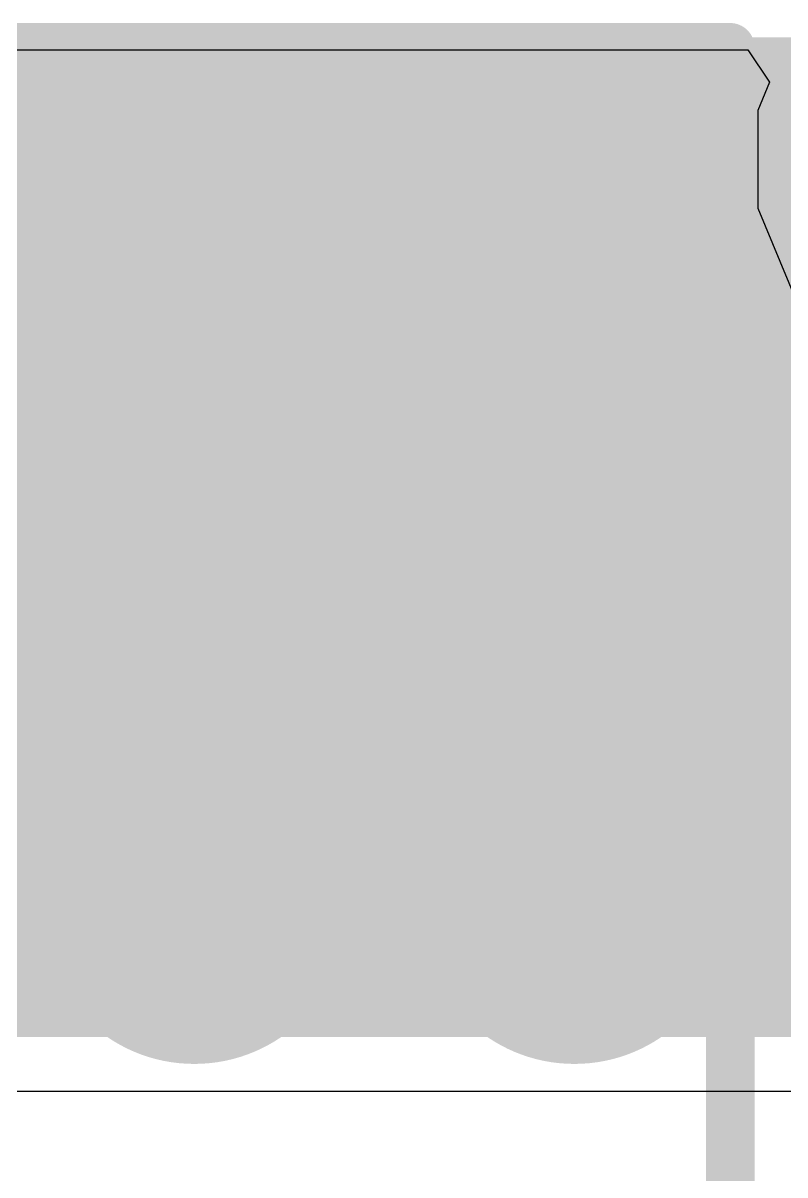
# Model space of a CAD drawing. Header units: inches. Extents: x -4 to 5258, y -4 to 5281.
# Drawn here: x 72.487 to 74.473, y 24.341 to 27.341 of the extents above; entities that cross this region are included whole.
import ezdxf

# ---------------------------------------------------------------- set-up
doc = ezdxf.new("R2010")
doc.units = ezdxf.units.IN
for name, color, linetype in [('Bottom Layer', 5, 'Continuous'), ('Bottom Solder', 6, 'Continuous'), ('Drill Drawing', 1, 'Continuous'), ('Layer 1', 16, 'Continuous'), ('Layer 2', 76, 'Continuous'), ('Top Layer', 1, 'Continuous'), ('Top Overlay', 2, 'Continuous'), ('Top Paste', 8, 'Continuous'), ('Top Solder', 216, 'Continuous'), ('Via Holes', 16, 'Continuous')]:
    doc.layers.add(name, color=color, linetype=linetype)

# ---------------------------------------------------------------- blocks, each defined once
blk = doc.blocks.new('RES_2010_67')
at = {"layer": 'Top Layer'}
blk.add_hatch(color=1, dxfattribs=at).paths.add_polyline_path([(-2.8, 1.4), (-1.9, 1.4), (-1.9, -1.4), (-2.8, -1.4)])
at = {"layer": 'Top Paste'}
blk.add_hatch(color=8, dxfattribs=at).paths.add_polyline_path([(-2.8, 1.4), (-1.9, 1.4), (-1.9, -1.4), (-2.8, -1.4)])
at = {"layer": 'Top Solder'}
blk.add_hatch(color=216, dxfattribs=at).paths.add_polyline_path([(-2.9016, 1.5016), (-1.7984, 1.5016), (-1.7984, -1.5016), (-2.9016, -1.5016)])
at = {"layer": 'Top Overlay'}
for points in [[(-2.921, -1.524, 0.127, 0.127, 0), (-2.921, 1.524, 0.127, 0.127, 0)], [(2.921, 1.524, 0.127, 0.127, 0), (-2.921, 1.524, 0.127, 0.127, 0)]]:
    blk.add_lwpolyline(points, format="xyseb", dxfattribs=at)
blk.add_lwpolyline([(-2.9527, 1.524, 0.0635, 0.0635, 1), (-2.8893, 1.524, 0.0635, 0.0635, 1)], format="xyseb", close=True, dxfattribs=at)
blk.add_lwpolyline([(-2.9527, 1.524, 0.0635, 0.0635, 1), (-2.8893, 1.524, 0.0635, 0.0635, 1)], format="xyseb", close=True, dxfattribs=at)

msp = doc.modelspace()

# ---------------------------------------------------------------- hatches: boundary and pattern name
at = {"layer": 'Bottom Layer'}
h = msp.add_hatch(color=5, dxfattribs=at)
edge = h.paths.add_edge_path()
edge.add_arc((72.9337, 25.8953), 0.3, 0, 360)
h = msp.add_hatch(color=5, dxfattribs=at)
edge = h.paths.add_edge_path()
edge.add_arc((73.9243, 25.8953), 0.3, 0, 360)
h = msp.add_hatch(color=5, dxfattribs=at)
edge = h.paths.add_edge_path()
edge.add_arc((72.9337, 25.0317), 0.3, 0, 360)
h = msp.add_hatch(color=5, dxfattribs=at)
edge = h.paths.add_edge_path()
edge.add_arc((73.9243, 25.0317), 0.3, 0, 360)
at = {"layer": 'Bottom Solder'}
h = msp.add_hatch(color=6, dxfattribs=at)
edge = h.paths.add_edge_path()
edge.add_arc((72.9337, 25.8953), 0.4016, 0, 360)
h = msp.add_hatch(color=6, dxfattribs=at)
edge = h.paths.add_edge_path()
edge.add_arc((73.9243, 25.8953), 0.4016, 0, 360)
h = msp.add_hatch(color=6, dxfattribs=at)
edge = h.paths.add_edge_path()
edge.add_arc((72.9337, 25.0317), 0.4016, 0, 360)
h = msp.add_hatch(color=6, dxfattribs=at)
edge = h.paths.add_edge_path()
edge.add_arc((73.9243, 25.0317), 0.4016, 0, 360)
at = {"layer": 'Layer 1'}
h = msp.add_hatch(color=16, dxfattribs=at)
edge = h.paths.add_edge_path()
edge.add_arc((72.9337, 25.8953), 0.3, 0, 360)
h = msp.add_hatch(color=16, dxfattribs=at)
edge = h.paths.add_edge_path()
edge.add_arc((73.9243, 25.8953), 0.3, 0, 360)
h = msp.add_hatch(color=16, dxfattribs=at)
edge = h.paths.add_edge_path()
edge.add_arc((72.9337, 25.0317), 0.3, 0, 360)
h = msp.add_hatch(color=16, dxfattribs=at)
edge = h.paths.add_edge_path()
edge.add_arc((73.9243, 25.0317), 0.3, 0, 360)
at = {"layer": 'Layer 2'}
h = msp.add_hatch(color=76, dxfattribs=at)
edge = h.paths.add_edge_path()
edge.add_arc((72.9337, 25.8953), 0.3, 0, 360)
h = msp.add_hatch(color=76, dxfattribs=at)
edge = h.paths.add_edge_path()
edge.add_arc((73.9243, 25.8953), 0.3, 0, 360)
h = msp.add_hatch(color=76, dxfattribs=at)
edge = h.paths.add_edge_path()
edge.add_arc((72.9337, 25.0317), 0.3, 0, 360)
h = msp.add_hatch(color=76, dxfattribs=at)
edge = h.paths.add_edge_path()
edge.add_arc((73.9243, 25.0317), 0.3, 0, 360)
at = {"layer": 'Top Layer'}
msp.add_hatch(color=1, dxfattribs=at).paths.add_polyline_path([(75.4327, 27.3033), (70.1927, 27.3033), (70.1927, 24.7002), (75.4327, 24.7002)])
h = msp.add_hatch(color=1, dxfattribs=at)
edge = h.paths.add_edge_path()
edge.add_arc((72.9337, 25.8953), 0.3, 0, 360)
h = msp.add_hatch(color=1, dxfattribs=at)
edge = h.paths.add_edge_path()
edge.add_arc((73.9243, 25.8953), 0.3, 0, 360)
h = msp.add_hatch(color=1, dxfattribs=at)
edge = h.paths.add_edge_path()
edge.add_arc((72.9337, 25.0317), 0.3, 0, 360)
h = msp.add_hatch(color=1, dxfattribs=at)
edge = h.paths.add_edge_path()
edge.add_arc((73.9243, 25.0317), 0.3, 0, 360)
at = {"layer": 'Top Solder'}
h = msp.add_hatch(color=216, dxfattribs=at)
edge = h.paths.add_edge_path()
edge.add_arc((72.9337, 25.8953), 0.4016, 0, 360)
h = msp.add_hatch(color=216, dxfattribs=at)
edge = h.paths.add_edge_path()
edge.add_arc((73.9243, 25.8953), 0.4016, 0, 360)
h = msp.add_hatch(color=216, dxfattribs=at)
edge = h.paths.add_edge_path()
edge.add_arc((72.9337, 25.0317), 0.4016, 0, 360)
h = msp.add_hatch(color=216, dxfattribs=at)
edge = h.paths.add_edge_path()
edge.add_arc((73.9243, 25.0317), 0.4016, 0, 360)
at = {"layer": 'Via Holes'}
h = msp.add_hatch(color=7, dxfattribs=at)
edge = h.paths.add_edge_path()
edge.add_arc((72.9337, 25.8953), 0.15, 0, 360)
h = msp.add_hatch(color=7, dxfattribs=at)
edge = h.paths.add_edge_path()
edge.add_arc((73.9243, 25.8953), 0.15, 0, 360)
h = msp.add_hatch(color=7, dxfattribs=at)
edge = h.paths.add_edge_path()
edge.add_arc((72.9337, 25.0317), 0.15, 0, 360)
h = msp.add_hatch(color=7, dxfattribs=at)
edge = h.paths.add_edge_path()
edge.add_arc((73.9243, 25.0317), 0.15, 0, 360)

# ---------------------------------------------------------------- linework, layer by layer
at = {"layer": 'Drill Drawing'}
for points in [[(72.8067, 26.0223, 0.0508, 0.0508, 0), (72.8067, 26.1493, 0.0508, 0.0508, 0)], [(72.8067, 26.1493, 0.0508, 0.0508, 0), (73.0607, 26.1493, 0.0508, 0.0508, 0)], [(73.0607, 26.0223, 0.0508, 0.0508, 0), (73.0607, 26.1493, 0.0508, 0.0508, 0)], [(73.7973, 26.0223, 0.0508, 0.0508, 0), (73.7973, 26.1493, 0.0508, 0.0508, 0)], [(73.7973, 26.1493, 0.0508, 0.0508, 0), (74.0513, 26.1493, 0.0508, 0.0508, 0)], [(74.0513, 26.0223, 0.0508, 0.0508, 0), (74.0513, 26.1493, 0.0508, 0.0508, 0)], [(72.8575, 25.9715, 0.0508, 0.0508, 0), (72.8575, 26.0477, 0.0508, 0.0508, 0)], [(72.8575, 26.0477, 0.0508, 0.0508, 0), (73.0099, 26.0477, 0.0508, 0.0508, 0)], [(73.0099, 25.9715, 0.0508, 0.0508, 0), (73.0099, 26.0477, 0.0508, 0.0508, 0)], [(73.8481, 25.9715, 0.0508, 0.0508, 0), (73.8481, 26.0477, 0.0508, 0.0508, 0)], [(73.8481, 26.0477, 0.0508, 0.0508, 0), (74.0005, 26.0477, 0.0508, 0.0508, 0)], [(74.0005, 25.9715, 0.0508, 0.0508, 0), (74.0005, 26.0477, 0.0508, 0.0508, 0)], [(72.6797, 25.7683, 0.0508, 0.0508, 0), (72.6797, 26.0223, 0.0508, 0.0508, 0)], [(72.6797, 26.0223, 0.0508, 0.0508, 0), (72.8067, 26.0223, 0.0508, 0.0508, 0)], [(73.0607, 26.0223, 0.0508, 0.0508, 0), (73.1877, 26.0223, 0.0508, 0.0508, 0)], [(73.1877, 25.7683, 0.0508, 0.0508, 0), (73.1877, 26.0223, 0.0508, 0.0508, 0)], [(73.6703, 25.7683, 0.0508, 0.0508, 0), (73.6703, 26.0223, 0.0508, 0.0508, 0)], [(73.6703, 26.0223, 0.0508, 0.0508, 0), (73.7973, 26.0223, 0.0508, 0.0508, 0)], [(74.0513, 26.0223, 0.0508, 0.0508, 0), (74.1783, 26.0223, 0.0508, 0.0508, 0)], [(74.1783, 25.7683, 0.0508, 0.0508, 0), (74.1783, 26.0223, 0.0508, 0.0508, 0)], [(72.7813, 25.8191, 0.0508, 0.0508, 0), (72.7813, 25.9715, 0.0508, 0.0508, 0)], [(72.7813, 25.9715, 0.0508, 0.0508, 0), (72.8575, 25.9715, 0.0508, 0.0508, 0)], [(73.0099, 25.9715, 0.0508, 0.0508, 0), (73.0861, 25.9715, 0.0508, 0.0508, 0)], [(73.0861, 25.8191, 0.0508, 0.0508, 0), (73.0861, 25.9715, 0.0508, 0.0508, 0)], [(73.7719, 25.8191, 0.0508, 0.0508, 0), (73.7719, 25.9715, 0.0508, 0.0508, 0)], [(73.7719, 25.9715, 0.0508, 0.0508, 0), (73.8481, 25.9715, 0.0508, 0.0508, 0)], [(74.0005, 25.9715, 0.0508, 0.0508, 0), (74.0767, 25.9715, 0.0508, 0.0508, 0)], [(74.0767, 25.8191, 0.0508, 0.0508, 0), (74.0767, 25.9715, 0.0508, 0.0508, 0)], [(72.7813, 25.8191, 0.0508, 0.0508, 0), (72.8575, 25.8191, 0.0508, 0.0508, 0)], [(72.8575, 25.7429, 0.0508, 0.0508, 0), (72.8575, 25.8191, 0.0508, 0.0508, 0)], [(73.0099, 25.8191, 0.0508, 0.0508, 0), (73.0861, 25.8191, 0.0508, 0.0508, 0)], [(73.0099, 25.7429, 0.0508, 0.0508, 0), (73.0099, 25.8191, 0.0508, 0.0508, 0)], [(73.7719, 25.8191, 0.0508, 0.0508, 0), (73.8481, 25.8191, 0.0508, 0.0508, 0)], [(73.8481, 25.7429, 0.0508, 0.0508, 0), (73.8481, 25.8191, 0.0508, 0.0508, 0)], [(74.0005, 25.8191, 0.0508, 0.0508, 0), (74.0767, 25.8191, 0.0508, 0.0508, 0)], [(74.0005, 25.7429, 0.0508, 0.0508, 0), (74.0005, 25.8191, 0.0508, 0.0508, 0)], [(72.6797, 25.7683, 0.0508, 0.0508, 0), (72.8067, 25.7683, 0.0508, 0.0508, 0)], [(72.8067, 25.6413, 0.0508, 0.0508, 0), (72.8067, 25.7683, 0.0508, 0.0508, 0)], [(73.0607, 25.7683, 0.0508, 0.0508, 0), (73.1877, 25.7683, 0.0508, 0.0508, 0)], [(73.0607, 25.6413, 0.0508, 0.0508, 0), (73.0607, 25.7683, 0.0508, 0.0508, 0)], [(73.6703, 25.7683, 0.0508, 0.0508, 0), (73.7973, 25.7683, 0.0508, 0.0508, 0)], [(73.7973, 25.6413, 0.0508, 0.0508, 0), (73.7973, 25.7683, 0.0508, 0.0508, 0)], [(74.0513, 25.7683, 0.0508, 0.0508, 0), (74.1783, 25.7683, 0.0508, 0.0508, 0)], [(74.0513, 25.6413, 0.0508, 0.0508, 0), (74.0513, 25.7683, 0.0508, 0.0508, 0)], [(72.8575, 25.7429, 0.0508, 0.0508, 0), (73.0099, 25.7429, 0.0508, 0.0508, 0)], [(73.8481, 25.7429, 0.0508, 0.0508, 0), (74.0005, 25.7429, 0.0508, 0.0508, 0)], [(72.8067, 25.6413, 0.0508, 0.0508, 0), (73.0607, 25.6413, 0.0508, 0.0508, 0)], [(73.7973, 25.6413, 0.0508, 0.0508, 0), (74.0513, 25.6413, 0.0508, 0.0508, 0)], [(72.8067, 25.1587, 0.0508, 0.0508, 0), (72.8067, 25.2857, 0.0508, 0.0508, 0)], [(72.8067, 25.2857, 0.0508, 0.0508, 0), (73.0607, 25.2857, 0.0508, 0.0508, 0)], [(73.0607, 25.1587, 0.0508, 0.0508, 0), (73.0607, 25.2857, 0.0508, 0.0508, 0)], [(73.7973, 25.1587, 0.0508, 0.0508, 0), (73.7973, 25.2857, 0.0508, 0.0508, 0)], [(73.7973, 25.2857, 0.0508, 0.0508, 0), (74.0513, 25.2857, 0.0508, 0.0508, 0)], [(74.0513, 25.1587, 0.0508, 0.0508, 0), (74.0513, 25.2857, 0.0508, 0.0508, 0)], [(72.8575, 25.1079, 0.0508, 0.0508, 0), (72.8575, 25.1841, 0.0508, 0.0508, 0)], [(72.8575, 25.1841, 0.0508, 0.0508, 0), (73.0099, 25.1841, 0.0508, 0.0508, 0)], [(73.0099, 25.1079, 0.0508, 0.0508, 0), (73.0099, 25.1841, 0.0508, 0.0508, 0)], [(73.8481, 25.1079, 0.0508, 0.0508, 0), (73.8481, 25.1841, 0.0508, 0.0508, 0)], [(73.8481, 25.1841, 0.0508, 0.0508, 0), (74.0005, 25.1841, 0.0508, 0.0508, 0)], [(74.0005, 25.1079, 0.0508, 0.0508, 0), (74.0005, 25.1841, 0.0508, 0.0508, 0)], [(72.6797, 24.9047, 0.0508, 0.0508, 0), (72.6797, 25.1587, 0.0508, 0.0508, 0)], [(72.6797, 25.1587, 0.0508, 0.0508, 0), (72.8067, 25.1587, 0.0508, 0.0508, 0)], [(73.0607, 25.1587, 0.0508, 0.0508, 0), (73.1877, 25.1587, 0.0508, 0.0508, 0)], [(73.1877, 24.9047, 0.0508, 0.0508, 0), (73.1877, 25.1587, 0.0508, 0.0508, 0)], [(73.6703, 24.9047, 0.0508, 0.0508, 0), (73.6703, 25.1587, 0.0508, 0.0508, 0)], [(73.6703, 25.1587, 0.0508, 0.0508, 0), (73.7973, 25.1587, 0.0508, 0.0508, 0)], [(74.0513, 25.1587, 0.0508, 0.0508, 0), (74.1783, 25.1587, 0.0508, 0.0508, 0)], [(74.1783, 24.9047, 0.0508, 0.0508, 0), (74.1783, 25.1587, 0.0508, 0.0508, 0)], [(72.7813, 24.9555, 0.0508, 0.0508, 0), (72.7813, 25.1079, 0.0508, 0.0508, 0)], [(72.7813, 25.1079, 0.0508, 0.0508, 0), (72.8575, 25.1079, 0.0508, 0.0508, 0)], [(73.0099, 25.1079, 0.0508, 0.0508, 0), (73.0861, 25.1079, 0.0508, 0.0508, 0)], [(73.0861, 24.9555, 0.0508, 0.0508, 0), (73.0861, 25.1079, 0.0508, 0.0508, 0)], [(73.7719, 24.9555, 0.0508, 0.0508, 0), (73.7719, 25.1079, 0.0508, 0.0508, 0)], [(73.7719, 25.1079, 0.0508, 0.0508, 0), (73.8481, 25.1079, 0.0508, 0.0508, 0)], [(74.0005, 25.1079, 0.0508, 0.0508, 0), (74.0767, 25.1079, 0.0508, 0.0508, 0)], [(74.0767, 24.9555, 0.0508, 0.0508, 0), (74.0767, 25.1079, 0.0508, 0.0508, 0)], [(72.7813, 24.9555, 0.0508, 0.0508, 0), (72.8575, 24.9555, 0.0508, 0.0508, 0)], [(72.8575, 24.8793, 0.0508, 0.0508, 0), (72.8575, 24.9555, 0.0508, 0.0508, 0)], [(73.0099, 24.9555, 0.0508, 0.0508, 0), (73.0861, 24.9555, 0.0508, 0.0508, 0)], [(73.0099, 24.8793, 0.0508, 0.0508, 0), (73.0099, 24.9555, 0.0508, 0.0508, 0)], [(73.7719, 24.9555, 0.0508, 0.0508, 0), (73.8481, 24.9555, 0.0508, 0.0508, 0)], [(73.8481, 24.8793, 0.0508, 0.0508, 0), (73.8481, 24.9555, 0.0508, 0.0508, 0)], [(74.0005, 24.9555, 0.0508, 0.0508, 0), (74.0767, 24.9555, 0.0508, 0.0508, 0)], [(74.0005, 24.8793, 0.0508, 0.0508, 0), (74.0005, 24.9555, 0.0508, 0.0508, 0)], [(72.6797, 24.9047, 0.0508, 0.0508, 0), (72.8067, 24.9047, 0.0508, 0.0508, 0)], [(72.8067, 24.7777, 0.0508, 0.0508, 0), (72.8067, 24.9047, 0.0508, 0.0508, 0)], [(73.0607, 24.9047, 0.0508, 0.0508, 0), (73.1877, 24.9047, 0.0508, 0.0508, 0)], [(73.0607, 24.7777, 0.0508, 0.0508, 0), (73.0607, 24.9047, 0.0508, 0.0508, 0)], [(73.6703, 24.9047, 0.0508, 0.0508, 0), (73.7973, 24.9047, 0.0508, 0.0508, 0)], [(73.7973, 24.7777, 0.0508, 0.0508, 0), (73.7973, 24.9047, 0.0508, 0.0508, 0)], [(74.0513, 24.9047, 0.0508, 0.0508, 0), (74.1783, 24.9047, 0.0508, 0.0508, 0)], [(74.0513, 24.7777, 0.0508, 0.0508, 0), (74.0513, 24.9047, 0.0508, 0.0508, 0)], [(72.8575, 24.8793, 0.0508, 0.0508, 0), (73.0099, 24.8793, 0.0508, 0.0508, 0)], [(73.8481, 24.8793, 0.0508, 0.0508, 0), (74.0005, 24.8793, 0.0508, 0.0508, 0)], [(72.8067, 24.7777, 0.0508, 0.0508, 0), (73.0607, 24.7777, 0.0508, 0.0508, 0)], [(73.7973, 24.7777, 0.0508, 0.0508, 0), (74.0513, 24.7777, 0.0508, 0.0508, 0)]]:
    msp.add_lwpolyline(points, format="xyseb", dxfattribs=at)
for points in [[(72.794, 26.1493, 0.0254, 0.0254, 1), (72.8194, 26.1493, 0.0254, 0.0254, 1)], [(72.794, 26.1493, 0.0254, 0.0254, 1), (72.8194, 26.1493, 0.0254, 0.0254, 1)], [(73.048, 26.1493, 0.0254, 0.0254, 1), (73.0734, 26.1493, 0.0254, 0.0254, 1)], [(73.048, 26.1493, 0.0254, 0.0254, 1), (73.0734, 26.1493, 0.0254, 0.0254, 1)], [(73.7846, 26.1493, 0.0254, 0.0254, 1), (73.81, 26.1493, 0.0254, 0.0254, 1)], [(73.7846, 26.1493, 0.0254, 0.0254, 1), (73.81, 26.1493, 0.0254, 0.0254, 1)], [(74.0386, 26.1493, 0.0254, 0.0254, 1), (74.064, 26.1493, 0.0254, 0.0254, 1)], [(74.0386, 26.1493, 0.0254, 0.0254, 1), (74.064, 26.1493, 0.0254, 0.0254, 1)], [(72.8448, 26.0477, 0.0254, 0.0254, 1), (72.8702, 26.0477, 0.0254, 0.0254, 1)], [(72.8448, 26.0477, 0.0254, 0.0254, 1), (72.8702, 26.0477, 0.0254, 0.0254, 1)], [(72.9972, 26.0477, 0.0254, 0.0254, 1), (73.0226, 26.0477, 0.0254, 0.0254, 1)], [(72.9972, 26.0477, 0.0254, 0.0254, 1), (73.0226, 26.0477, 0.0254, 0.0254, 1)], [(73.8354, 26.0477, 0.0254, 0.0254, 1), (73.8608, 26.0477, 0.0254, 0.0254, 1)], [(73.8354, 26.0477, 0.0254, 0.0254, 1), (73.8608, 26.0477, 0.0254, 0.0254, 1)], [(73.9878, 26.0477, 0.0254, 0.0254, 1), (74.0132, 26.0477, 0.0254, 0.0254, 1)], [(73.9878, 26.0477, 0.0254, 0.0254, 1), (74.0132, 26.0477, 0.0254, 0.0254, 1)], [(72.667, 26.0223, 0.0254, 0.0254, 1), (72.6924, 26.0223, 0.0254, 0.0254, 1)], [(72.667, 26.0223, 0.0254, 0.0254, 1), (72.6924, 26.0223, 0.0254, 0.0254, 1)], [(72.794, 26.0223, 0.0254, 0.0254, 1), (72.8194, 26.0223, 0.0254, 0.0254, 1)], [(72.794, 26.0223, 0.0254, 0.0254, 1), (72.8194, 26.0223, 0.0254, 0.0254, 1)], [(73.048, 26.0223, 0.0254, 0.0254, 1), (73.0734, 26.0223, 0.0254, 0.0254, 1)], [(73.048, 26.0223, 0.0254, 0.0254, 1), (73.0734, 26.0223, 0.0254, 0.0254, 1)], [(73.175, 26.0223, 0.0254, 0.0254, 1), (73.2004, 26.0223, 0.0254, 0.0254, 1)], [(73.175, 26.0223, 0.0254, 0.0254, 1), (73.2004, 26.0223, 0.0254, 0.0254, 1)], [(73.6576, 26.0223, 0.0254, 0.0254, 1), (73.683, 26.0223, 0.0254, 0.0254, 1)], [(73.6576, 26.0223, 0.0254, 0.0254, 1), (73.683, 26.0223, 0.0254, 0.0254, 1)], [(73.7846, 26.0223, 0.0254, 0.0254, 1), (73.81, 26.0223, 0.0254, 0.0254, 1)], [(73.7846, 26.0223, 0.0254, 0.0254, 1), (73.81, 26.0223, 0.0254, 0.0254, 1)], [(74.0386, 26.0223, 0.0254, 0.0254, 1), (74.064, 26.0223, 0.0254, 0.0254, 1)], [(74.0386, 26.0223, 0.0254, 0.0254, 1), (74.064, 26.0223, 0.0254, 0.0254, 1)], [(74.1656, 26.0223, 0.0254, 0.0254, 1), (74.191, 26.0223, 0.0254, 0.0254, 1)], [(74.1656, 26.0223, 0.0254, 0.0254, 1), (74.191, 26.0223, 0.0254, 0.0254, 1)], [(72.7686, 25.9715, 0.0254, 0.0254, 1), (72.794, 25.9715, 0.0254, 0.0254, 1)], [(72.7686, 25.9715, 0.0254, 0.0254, 1), (72.794, 25.9715, 0.0254, 0.0254, 1)], [(72.8448, 25.9715, 0.0254, 0.0254, 1), (72.8702, 25.9715, 0.0254, 0.0254, 1)], [(72.8448, 25.9715, 0.0254, 0.0254, 1), (72.8702, 25.9715, 0.0254, 0.0254, 1)], [(72.9972, 25.9715, 0.0254, 0.0254, 1), (73.0226, 25.9715, 0.0254, 0.0254, 1)], [(72.9972, 25.9715, 0.0254, 0.0254, 1), (73.0226, 25.9715, 0.0254, 0.0254, 1)], [(73.0734, 25.9715, 0.0254, 0.0254, 1), (73.0988, 25.9715, 0.0254, 0.0254, 1)], [(73.0734, 25.9715, 0.0254, 0.0254, 1), (73.0988, 25.9715, 0.0254, 0.0254, 1)], [(73.7592, 25.9715, 0.0254, 0.0254, 1), (73.7846, 25.9715, 0.0254, 0.0254, 1)], [(73.7592, 25.9715, 0.0254, 0.0254, 1), (73.7846, 25.9715, 0.0254, 0.0254, 1)], [(73.8354, 25.9715, 0.0254, 0.0254, 1), (73.8608, 25.9715, 0.0254, 0.0254, 1)], [(73.8354, 25.9715, 0.0254, 0.0254, 1), (73.8608, 25.9715, 0.0254, 0.0254, 1)], [(73.9878, 25.9715, 0.0254, 0.0254, 1), (74.0132, 25.9715, 0.0254, 0.0254, 1)], [(73.9878, 25.9715, 0.0254, 0.0254, 1), (74.0132, 25.9715, 0.0254, 0.0254, 1)], [(74.064, 25.9715, 0.0254, 0.0254, 1), (74.0894, 25.9715, 0.0254, 0.0254, 1)], [(74.064, 25.9715, 0.0254, 0.0254, 1), (74.0894, 25.9715, 0.0254, 0.0254, 1)], [(72.7686, 25.8191, 0.0254, 0.0254, 1), (72.794, 25.8191, 0.0254, 0.0254, 1)], [(72.7686, 25.8191, 0.0254, 0.0254, 1), (72.794, 25.8191, 0.0254, 0.0254, 1)], [(72.8448, 25.8191, 0.0254, 0.0254, 1), (72.8702, 25.8191, 0.0254, 0.0254, 1)], [(72.8448, 25.8191, 0.0254, 0.0254, 1), (72.8702, 25.8191, 0.0254, 0.0254, 1)], [(72.9972, 25.8191, 0.0254, 0.0254, 1), (73.0226, 25.8191, 0.0254, 0.0254, 1)], [(72.9972, 25.8191, 0.0254, 0.0254, 1), (73.0226, 25.8191, 0.0254, 0.0254, 1)], [(73.0734, 25.8191, 0.0254, 0.0254, 1), (73.0988, 25.8191, 0.0254, 0.0254, 1)], [(73.0734, 25.8191, 0.0254, 0.0254, 1), (73.0988, 25.8191, 0.0254, 0.0254, 1)], [(73.7592, 25.8191, 0.0254, 0.0254, 1), (73.7846, 25.8191, 0.0254, 0.0254, 1)], [(73.7592, 25.8191, 0.0254, 0.0254, 1), (73.7846, 25.8191, 0.0254, 0.0254, 1)], [(73.8354, 25.8191, 0.0254, 0.0254, 1), (73.8608, 25.8191, 0.0254, 0.0254, 1)], [(73.8354, 25.8191, 0.0254, 0.0254, 1), (73.8608, 25.8191, 0.0254, 0.0254, 1)], [(73.9878, 25.8191, 0.0254, 0.0254, 1), (74.0132, 25.8191, 0.0254, 0.0254, 1)], [(73.9878, 25.8191, 0.0254, 0.0254, 1), (74.0132, 25.8191, 0.0254, 0.0254, 1)], [(74.064, 25.8191, 0.0254, 0.0254, 1), (74.0894, 25.8191, 0.0254, 0.0254, 1)], [(74.064, 25.8191, 0.0254, 0.0254, 1), (74.0894, 25.8191, 0.0254, 0.0254, 1)], [(72.667, 25.7683, 0.0254, 0.0254, 1), (72.6924, 25.7683, 0.0254, 0.0254, 1)], [(72.667, 25.7683, 0.0254, 0.0254, 1), (72.6924, 25.7683, 0.0254, 0.0254, 1)], [(72.794, 25.7683, 0.0254, 0.0254, 1), (72.8194, 25.7683, 0.0254, 0.0254, 1)], [(72.794, 25.7683, 0.0254, 0.0254, 1), (72.8194, 25.7683, 0.0254, 0.0254, 1)], [(73.048, 25.7683, 0.0254, 0.0254, 1), (73.0734, 25.7683, 0.0254, 0.0254, 1)], [(73.048, 25.7683, 0.0254, 0.0254, 1), (73.0734, 25.7683, 0.0254, 0.0254, 1)], [(73.175, 25.7683, 0.0254, 0.0254, 1), (73.2004, 25.7683, 0.0254, 0.0254, 1)], [(73.175, 25.7683, 0.0254, 0.0254, 1), (73.2004, 25.7683, 0.0254, 0.0254, 1)], [(73.6576, 25.7683, 0.0254, 0.0254, 1), (73.683, 25.7683, 0.0254, 0.0254, 1)], [(73.6576, 25.7683, 0.0254, 0.0254, 1), (73.683, 25.7683, 0.0254, 0.0254, 1)], [(73.7846, 25.7683, 0.0254, 0.0254, 1), (73.81, 25.7683, 0.0254, 0.0254, 1)], [(73.7846, 25.7683, 0.0254, 0.0254, 1), (73.81, 25.7683, 0.0254, 0.0254, 1)], [(74.0386, 25.7683, 0.0254, 0.0254, 1), (74.064, 25.7683, 0.0254, 0.0254, 1)], [(74.0386, 25.7683, 0.0254, 0.0254, 1), (74.064, 25.7683, 0.0254, 0.0254, 1)], [(74.1656, 25.7683, 0.0254, 0.0254, 1), (74.191, 25.7683, 0.0254, 0.0254, 1)], [(74.1656, 25.7683, 0.0254, 0.0254, 1), (74.191, 25.7683, 0.0254, 0.0254, 1)], [(72.8448, 25.7429, 0.0254, 0.0254, 1), (72.8702, 25.7429, 0.0254, 0.0254, 1)], [(72.8448, 25.7429, 0.0254, 0.0254, 1), (72.8702, 25.7429, 0.0254, 0.0254, 1)], [(72.9972, 25.7429, 0.0254, 0.0254, 1), (73.0226, 25.7429, 0.0254, 0.0254, 1)], [(72.9972, 25.7429, 0.0254, 0.0254, 1), (73.0226, 25.7429, 0.0254, 0.0254, 1)], [(73.8354, 25.7429, 0.0254, 0.0254, 1), (73.8608, 25.7429, 0.0254, 0.0254, 1)], [(73.8354, 25.7429, 0.0254, 0.0254, 1), (73.8608, 25.7429, 0.0254, 0.0254, 1)], [(73.9878, 25.7429, 0.0254, 0.0254, 1), (74.0132, 25.7429, 0.0254, 0.0254, 1)], [(73.9878, 25.7429, 0.0254, 0.0254, 1), (74.0132, 25.7429, 0.0254, 0.0254, 1)], [(72.794, 25.6413, 0.0254, 0.0254, 1), (72.8194, 25.6413, 0.0254, 0.0254, 1)], [(72.794, 25.6413, 0.0254, 0.0254, 1), (72.8194, 25.6413, 0.0254, 0.0254, 1)], [(73.048, 25.6413, 0.0254, 0.0254, 1), (73.0734, 25.6413, 0.0254, 0.0254, 1)], [(73.048, 25.6413, 0.0254, 0.0254, 1), (73.0734, 25.6413, 0.0254, 0.0254, 1)], [(73.7846, 25.6413, 0.0254, 0.0254, 1), (73.81, 25.6413, 0.0254, 0.0254, 1)], [(73.7846, 25.6413, 0.0254, 0.0254, 1), (73.81, 25.6413, 0.0254, 0.0254, 1)], [(74.0386, 25.6413, 0.0254, 0.0254, 1), (74.064, 25.6413, 0.0254, 0.0254, 1)], [(74.0386, 25.6413, 0.0254, 0.0254, 1), (74.064, 25.6413, 0.0254, 0.0254, 1)], [(72.794, 25.2857, 0.0254, 0.0254, 1), (72.8194, 25.2857, 0.0254, 0.0254, 1)], [(72.794, 25.2857, 0.0254, 0.0254, 1), (72.8194, 25.2857, 0.0254, 0.0254, 1)], [(73.048, 25.2857, 0.0254, 0.0254, 1), (73.0734, 25.2857, 0.0254, 0.0254, 1)], [(73.048, 25.2857, 0.0254, 0.0254, 1), (73.0734, 25.2857, 0.0254, 0.0254, 1)], [(73.7846, 25.2857, 0.0254, 0.0254, 1), (73.81, 25.2857, 0.0254, 0.0254, 1)], [(73.7846, 25.2857, 0.0254, 0.0254, 1), (73.81, 25.2857, 0.0254, 0.0254, 1)], [(74.0386, 25.2857, 0.0254, 0.0254, 1), (74.064, 25.2857, 0.0254, 0.0254, 1)], [(74.0386, 25.2857, 0.0254, 0.0254, 1), (74.064, 25.2857, 0.0254, 0.0254, 1)], [(72.8448, 25.1841, 0.0254, 0.0254, 1), (72.8702, 25.1841, 0.0254, 0.0254, 1)], [(72.8448, 25.1841, 0.0254, 0.0254, 1), (72.8702, 25.1841, 0.0254, 0.0254, 1)], [(72.9972, 25.1841, 0.0254, 0.0254, 1), (73.0226, 25.1841, 0.0254, 0.0254, 1)], [(72.9972, 25.1841, 0.0254, 0.0254, 1), (73.0226, 25.1841, 0.0254, 0.0254, 1)], [(73.8354, 25.1841, 0.0254, 0.0254, 1), (73.8608, 25.1841, 0.0254, 0.0254, 1)], [(73.8354, 25.1841, 0.0254, 0.0254, 1), (73.8608, 25.1841, 0.0254, 0.0254, 1)], [(73.9878, 25.1841, 0.0254, 0.0254, 1), (74.0132, 25.1841, 0.0254, 0.0254, 1)], [(73.9878, 25.1841, 0.0254, 0.0254, 1), (74.0132, 25.1841, 0.0254, 0.0254, 1)], [(72.667, 25.1587, 0.0254, 0.0254, 1), (72.6924, 25.1587, 0.0254, 0.0254, 1)], [(72.667, 25.1587, 0.0254, 0.0254, 1), (72.6924, 25.1587, 0.0254, 0.0254, 1)], [(72.794, 25.1587, 0.0254, 0.0254, 1), (72.8194, 25.1587, 0.0254, 0.0254, 1)], [(72.794, 25.1587, 0.0254, 0.0254, 1), (72.8194, 25.1587, 0.0254, 0.0254, 1)], [(73.048, 25.1587, 0.0254, 0.0254, 1), (73.0734, 25.1587, 0.0254, 0.0254, 1)], [(73.048, 25.1587, 0.0254, 0.0254, 1), (73.0734, 25.1587, 0.0254, 0.0254, 1)], [(73.175, 25.1587, 0.0254, 0.0254, 1), (73.2004, 25.1587, 0.0254, 0.0254, 1)], [(73.175, 25.1587, 0.0254, 0.0254, 1), (73.2004, 25.1587, 0.0254, 0.0254, 1)], [(73.6576, 25.1587, 0.0254, 0.0254, 1), (73.683, 25.1587, 0.0254, 0.0254, 1)], [(73.6576, 25.1587, 0.0254, 0.0254, 1), (73.683, 25.1587, 0.0254, 0.0254, 1)], [(73.7846, 25.1587, 0.0254, 0.0254, 1), (73.81, 25.1587, 0.0254, 0.0254, 1)], [(73.7846, 25.1587, 0.0254, 0.0254, 1), (73.81, 25.1587, 0.0254, 0.0254, 1)], [(74.0386, 25.1587, 0.0254, 0.0254, 1), (74.064, 25.1587, 0.0254, 0.0254, 1)], [(74.0386, 25.1587, 0.0254, 0.0254, 1), (74.064, 25.1587, 0.0254, 0.0254, 1)], [(74.1656, 25.1587, 0.0254, 0.0254, 1), (74.191, 25.1587, 0.0254, 0.0254, 1)], [(74.1656, 25.1587, 0.0254, 0.0254, 1), (74.191, 25.1587, 0.0254, 0.0254, 1)], [(72.7686, 25.1079, 0.0254, 0.0254, 1), (72.794, 25.1079, 0.0254, 0.0254, 1)], [(72.7686, 25.1079, 0.0254, 0.0254, 1), (72.794, 25.1079, 0.0254, 0.0254, 1)], [(72.8448, 25.1079, 0.0254, 0.0254, 1), (72.8702, 25.1079, 0.0254, 0.0254, 1)], [(72.8448, 25.1079, 0.0254, 0.0254, 1), (72.8702, 25.1079, 0.0254, 0.0254, 1)], [(72.9972, 25.1079, 0.0254, 0.0254, 1), (73.0226, 25.1079, 0.0254, 0.0254, 1)], [(72.9972, 25.1079, 0.0254, 0.0254, 1), (73.0226, 25.1079, 0.0254, 0.0254, 1)], [(73.0734, 25.1079, 0.0254, 0.0254, 1), (73.0988, 25.1079, 0.0254, 0.0254, 1)], [(73.0734, 25.1079, 0.0254, 0.0254, 1), (73.0988, 25.1079, 0.0254, 0.0254, 1)], [(73.7592, 25.1079, 0.0254, 0.0254, 1), (73.7846, 25.1079, 0.0254, 0.0254, 1)], [(73.7592, 25.1079, 0.0254, 0.0254, 1), (73.7846, 25.1079, 0.0254, 0.0254, 1)], [(73.8354, 25.1079, 0.0254, 0.0254, 1), (73.8608, 25.1079, 0.0254, 0.0254, 1)], [(73.8354, 25.1079, 0.0254, 0.0254, 1), (73.8608, 25.1079, 0.0254, 0.0254, 1)], [(73.9878, 25.1079, 0.0254, 0.0254, 1), (74.0132, 25.1079, 0.0254, 0.0254, 1)], [(73.9878, 25.1079, 0.0254, 0.0254, 1), (74.0132, 25.1079, 0.0254, 0.0254, 1)], [(74.064, 25.1079, 0.0254, 0.0254, 1), (74.0894, 25.1079, 0.0254, 0.0254, 1)], [(74.064, 25.1079, 0.0254, 0.0254, 1), (74.0894, 25.1079, 0.0254, 0.0254, 1)], [(72.7686, 24.9555, 0.0254, 0.0254, 1), (72.794, 24.9555, 0.0254, 0.0254, 1)], [(72.7686, 24.9555, 0.0254, 0.0254, 1), (72.794, 24.9555, 0.0254, 0.0254, 1)], [(72.8448, 24.9555, 0.0254, 0.0254, 1), (72.8702, 24.9555, 0.0254, 0.0254, 1)], [(72.8448, 24.9555, 0.0254, 0.0254, 1), (72.8702, 24.9555, 0.0254, 0.0254, 1)], [(72.9972, 24.9555, 0.0254, 0.0254, 1), (73.0226, 24.9555, 0.0254, 0.0254, 1)], [(72.9972, 24.9555, 0.0254, 0.0254, 1), (73.0226, 24.9555, 0.0254, 0.0254, 1)], [(73.0734, 24.9555, 0.0254, 0.0254, 1), (73.0988, 24.9555, 0.0254, 0.0254, 1)], [(73.0734, 24.9555, 0.0254, 0.0254, 1), (73.0988, 24.9555, 0.0254, 0.0254, 1)], [(73.7592, 24.9555, 0.0254, 0.0254, 1), (73.7846, 24.9555, 0.0254, 0.0254, 1)], [(73.7592, 24.9555, 0.0254, 0.0254, 1), (73.7846, 24.9555, 0.0254, 0.0254, 1)], [(73.8354, 24.9555, 0.0254, 0.0254, 1), (73.8608, 24.9555, 0.0254, 0.0254, 1)], [(73.8354, 24.9555, 0.0254, 0.0254, 1), (73.8608, 24.9555, 0.0254, 0.0254, 1)], [(73.9878, 24.9555, 0.0254, 0.0254, 1), (74.0132, 24.9555, 0.0254, 0.0254, 1)], [(73.9878, 24.9555, 0.0254, 0.0254, 1), (74.0132, 24.9555, 0.0254, 0.0254, 1)], [(74.064, 24.9555, 0.0254, 0.0254, 1), (74.0894, 24.9555, 0.0254, 0.0254, 1)], [(74.064, 24.9555, 0.0254, 0.0254, 1), (74.0894, 24.9555, 0.0254, 0.0254, 1)], [(72.667, 24.9047, 0.0254, 0.0254, 1), (72.6924, 24.9047, 0.0254, 0.0254, 1)], [(72.667, 24.9047, 0.0254, 0.0254, 1), (72.6924, 24.9047, 0.0254, 0.0254, 1)], [(72.794, 24.9047, 0.0254, 0.0254, 1), (72.8194, 24.9047, 0.0254, 0.0254, 1)], [(72.794, 24.9047, 0.0254, 0.0254, 1), (72.8194, 24.9047, 0.0254, 0.0254, 1)], [(73.048, 24.9047, 0.0254, 0.0254, 1), (73.0734, 24.9047, 0.0254, 0.0254, 1)], [(73.048, 24.9047, 0.0254, 0.0254, 1), (73.0734, 24.9047, 0.0254, 0.0254, 1)], [(73.175, 24.9047, 0.0254, 0.0254, 1), (73.2004, 24.9047, 0.0254, 0.0254, 1)], [(73.175, 24.9047, 0.0254, 0.0254, 1), (73.2004, 24.9047, 0.0254, 0.0254, 1)], [(73.6576, 24.9047, 0.0254, 0.0254, 1), (73.683, 24.9047, 0.0254, 0.0254, 1)], [(73.6576, 24.9047, 0.0254, 0.0254, 1), (73.683, 24.9047, 0.0254, 0.0254, 1)], [(73.7846, 24.9047, 0.0254, 0.0254, 1), (73.81, 24.9047, 0.0254, 0.0254, 1)], [(73.7846, 24.9047, 0.0254, 0.0254, 1), (73.81, 24.9047, 0.0254, 0.0254, 1)], [(74.0386, 24.9047, 0.0254, 0.0254, 1), (74.064, 24.9047, 0.0254, 0.0254, 1)], [(74.0386, 24.9047, 0.0254, 0.0254, 1), (74.064, 24.9047, 0.0254, 0.0254, 1)], [(74.1656, 24.9047, 0.0254, 0.0254, 1), (74.191, 24.9047, 0.0254, 0.0254, 1)], [(74.1656, 24.9047, 0.0254, 0.0254, 1), (74.191, 24.9047, 0.0254, 0.0254, 1)], [(72.8448, 24.8793, 0.0254, 0.0254, 1), (72.8702, 24.8793, 0.0254, 0.0254, 1)], [(72.8448, 24.8793, 0.0254, 0.0254, 1), (72.8702, 24.8793, 0.0254, 0.0254, 1)], [(72.9972, 24.8793, 0.0254, 0.0254, 1), (73.0226, 24.8793, 0.0254, 0.0254, 1)], [(72.9972, 24.8793, 0.0254, 0.0254, 1), (73.0226, 24.8793, 0.0254, 0.0254, 1)], [(73.8354, 24.8793, 0.0254, 0.0254, 1), (73.8608, 24.8793, 0.0254, 0.0254, 1)], [(73.8354, 24.8793, 0.0254, 0.0254, 1), (73.8608, 24.8793, 0.0254, 0.0254, 1)], [(73.9878, 24.8793, 0.0254, 0.0254, 1), (74.0132, 24.8793, 0.0254, 0.0254, 1)], [(73.9878, 24.8793, 0.0254, 0.0254, 1), (74.0132, 24.8793, 0.0254, 0.0254, 1)], [(72.794, 24.7777, 0.0254, 0.0254, 1), (72.8194, 24.7777, 0.0254, 0.0254, 1)], [(72.794, 24.7777, 0.0254, 0.0254, 1), (72.8194, 24.7777, 0.0254, 0.0254, 1)], [(73.048, 24.7777, 0.0254, 0.0254, 1), (73.0734, 24.7777, 0.0254, 0.0254, 1)], [(73.048, 24.7777, 0.0254, 0.0254, 1), (73.0734, 24.7777, 0.0254, 0.0254, 1)], [(73.7846, 24.7777, 0.0254, 0.0254, 1), (73.81, 24.7777, 0.0254, 0.0254, 1)], [(73.7846, 24.7777, 0.0254, 0.0254, 1), (73.81, 24.7777, 0.0254, 0.0254, 1)], [(74.0386, 24.7777, 0.0254, 0.0254, 1), (74.064, 24.7777, 0.0254, 0.0254, 1)], [(74.0386, 24.7777, 0.0254, 0.0254, 1), (74.064, 24.7777, 0.0254, 0.0254, 1)]]:
    msp.add_lwpolyline(points, format="xyseb", close=True, dxfattribs=at)
at = {"layer": 'Top Layer'}
for p, q in [((70.1927, 27.2714), (74.3767, 27.2714)), ((74.3767, 27.2714), (74.4332, 27.1869)), ((74.4332, 27.1869), (74.4025, 27.1128)), ((74.4025, 27.1128), (74.4025, 26.8588)), ((74.4025, 26.8588), (74.5635, 26.47)), ((75.6158, 24.5582), (69.7464, 24.5582))]:
    msp.add_line(p, q, dxfattribs=at)

# ---------------------------------------------------------------- block references
at = {"rotation": 270}
msp.add_blockref('RES_2010_67', (72.8066, 24.3563), dxfattribs=at)

doc.saveas('drawing.dxf')
